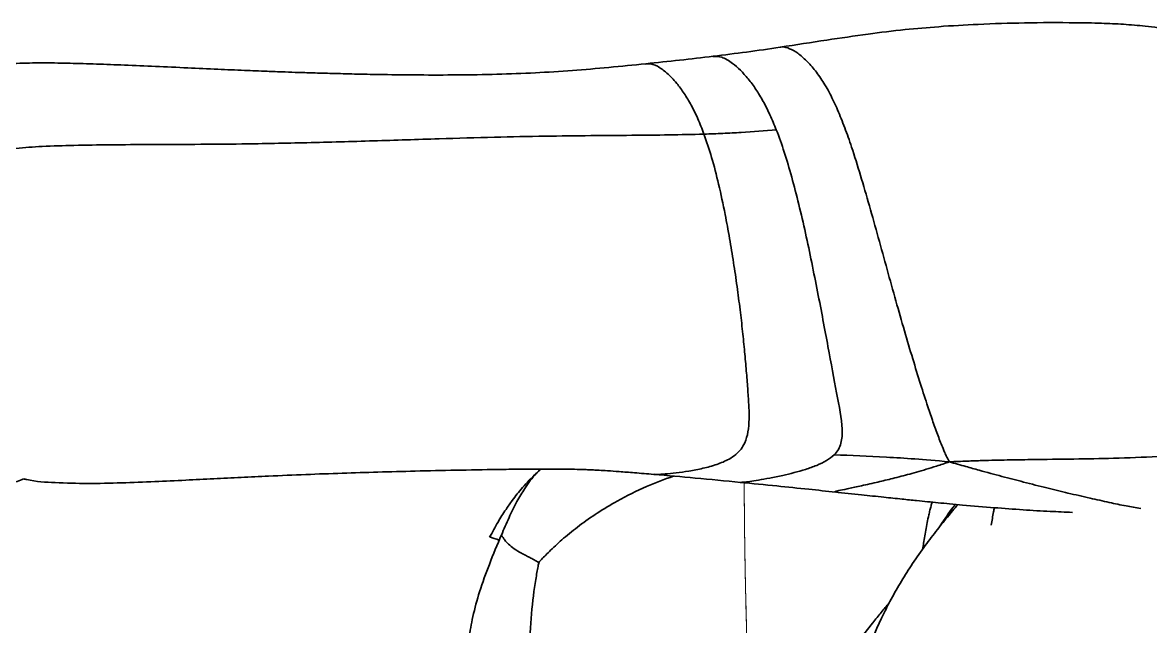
# Model space of a CAD drawing. Header units: millimetres. Extents: x 6622 to 532820, y 3370 to 359312.
# Drawn here: x 458690.5 to 458903.9, y 315774.8 to 315889.1 of the extents above; entities that cross this region are included whole.
import ezdxf

# ---------------------------------------------------------------- set-up
doc = ezdxf.new("R2010")
doc.units = ezdxf.units.MM

# ---------------------------------------------------------------- blocks, each defined once
blk = doc.blocks.new('A$C7F547E15')
at = {"color": 2, "linetype": 'Continuous', "lineweight": 35}
blk.add_line((481.31, 290.97), (481.31, 290.89), dxfattribs=at)
for points, knots in [([(387.9, 747.44), (387.07, 746.89), (385.43, 745.8), (383.48, 744.53), (382, 743.48), (380.94, 742.63), (380.06, 741.8), (379.25, 740.79), (378.63, 739.71), (378.17, 738.44), (377.93, 737.05), (377.82, 735.58), (377.98, 733.44), (378.57, 730.81), (379.36, 728.17), (380.21, 725.68), (380.98, 723.43), (381.84, 720.86), (382.81, 717.71), (383.71, 714.14), (384.41, 709.87), (384.56, 705.05), (384.43, 699.43), (384.29, 693.34), (384.2, 686.65), (384.19, 679.43), (384.15, 672), (384.04, 664.75), (383.87, 658.61), (383.67, 653.77), (383.51, 650.29), (383.34, 647.23), (383.15, 644.28), (382.93, 641.13), (382.65, 637.75), (382.22, 633.06), (381.55, 626.84), (380.52, 618.87), (379.24, 609.95), (377.74, 600.03), (376.1, 589.15), (374.52, 577.46), (373.27, 565.09), (372.49, 553.18), (372.08, 542.03), (371.96, 532), (372.06, 522.49), (372.35, 513.64), (372.86, 505.86), (373.53, 498.78), (374.32, 491.99), (375.24, 484.77), (376.23, 477.8), (377.24, 471.38), (378.21, 465.98), (379.17, 461.37), (380.17, 457.6), (380.9, 455.24), (381.37, 454.09), (381.43, 453.95)], [0, 0, 0, 0, 0.0130097, 0.0258036, 0.0363287, 0.044698, 0.052161, 0.0603896, 0.0694545, 0.0778521, 0.0816701, 0.0853944, 0.0926818, 0.1014756, 0.1112207, 0.1201363, 0.1273766, 0.1352497, 0.1471959, 0.1603322, 0.1721921, 0.1907135, 0.208906, 0.2276943, 0.2492949, 0.272988, 0.2972282, 0.3208481, 0.3428858, 0.3564269, 0.3675154, 0.3765506, 0.3860032, 0.3961945, 0.4071157, 0.4187501, 0.441873, 0.4676166, 0.4963805, 0.5289885, 0.5644589, 0.6024995, 0.6426966, 0.684188, 0.717216, 0.7496619, 0.7801489, 0.8077957, 0.8335214, 0.8537153, 0.8749029, 0.8981511, 0.9227488, 0.9420389, 0.9603039, 0.9756254, 0.9876472, 0.9985259, 1, 1, 1, 1]), ([(479.6, 306.83), (479.3, 309.76), (478.72, 315.55), (477.98, 324.26), (477.42, 333.08), (477.07, 342.14), (476.93, 351.32), (476.93, 360.31), (477.02, 368.19), (477.15, 374.82), (477.28, 380.17), (477.41, 384.81), (477.53, 388.72), (477.64, 391.87), (477.73, 394.35), (477.85, 397.56), (478.04, 402.08), (478.31, 408.33), (478.63, 415.34), (478.97, 422.72), (479.28, 429.93), (479.53, 436.68), (479.72, 442.91), (479.84, 448.89), (479.75, 454.98), (479.39, 461.16), (478.54, 465.22), (478.14, 467.18)], [0, 0, 0, 0, 0.054718, 0.108297, 0.16287, 0.219368, 0.277386, 0.334117, 0.386852, 0.424302, 0.457636, 0.486521, 0.510779, 0.530338, 0.545198, 0.557004, 0.590339, 0.62941, 0.673668, 0.721101, 0.767002, 0.808449, 0.847656, 0.884484, 0.922733, 0.96271, 1, 1, 1, 1]), ([(459.08, 459.94), (459.26, 458.58), (459.71, 455.2), (460.09, 449.22), (460.34, 441.75), (460.45, 433.17), (460.49, 423.63), (460.53, 413.25), (460.63, 400.94), (460.91, 386.87), (461.36, 371.33), (461.83, 356.54), (462.23, 343), (462.49, 331.05), (462.6, 320.23), (462.67, 310.46), (462.74, 301.53), (462.89, 295.84), (462.96, 293.1)], [0, 0, 0, 0, 0.026081, 0.064535, 0.109726, 0.16132, 0.218646, 0.280934, 0.347368, 0.439112, 0.533211, 0.625862, 0.70426, 0.775865, 0.840067, 0.898017, 0.950924, 1, 1, 1, 1]), ([(381.43, 453.95), (381.37, 453.71), (380.79, 451.28), (380.5, 446.21), (380.29, 438.75), (380.47, 430.88), (380.76, 423.15), (381.11, 415.88), (381.46, 409.08), (381.79, 402.55), (382.13, 395.29), (382.47, 387.31), (382.78, 378.7), (383.04, 370.1), (383.28, 361.16), (383.49, 351.69), (383.64, 343.44), (383.73, 336.83), (383.76, 332.23), (383.77, 328.28), (383.74, 325.01), (383.68, 322.89), (383.63, 321.51), (383.59, 320.4), (383.53, 319.23), (383.46, 317.8), (383.33, 315.71), (383.14, 312.92), (382.86, 309.26), (382.63, 306.51), (382.5, 304.98)], [0, 0, 0, 0, 0.00478, 0.049216, 0.09945, 0.152126, 0.204065, 0.252061, 0.295688, 0.338347, 0.381252, 0.439316, 0.49643, 0.551954, 0.61033, 0.673624, 0.739013, 0.773003, 0.803831, 0.829401, 0.851087, 0.870752, 0.880359, 0.890159, 0.900168, 0.911012, 0.925691, 0.944936, 0.969325, 1, 1, 1, 1]), ([(368.17, 340.99), (365.86, 341.97), (361.44, 343.84), (355.01, 346.16), (349.15, 347.78), (343.98, 348.67), (339.56, 349.03), (336.02, 349.06), (333.14, 348.91), (330.75, 348.67), (328.51, 348.33), (326.06, 347.83), (323.03, 346.99), (319.2, 345.57), (314.68, 343.42), (311.51, 341.71), (309.8, 340.8)], [0, 0, 0, 0, 0.121699, 0.233296, 0.331989, 0.416891, 0.487492, 0.547392, 0.589087, 0.628009, 0.664164, 0.699698, 0.750606, 0.818726, 0.902437, 1, 1, 1, 1]), ([(367.61, 343.78), (367.64, 343.76), (367.68, 343.72), (367.59, 343.35), (367.36, 342.72), (367.15, 342.13), (367.02, 341.7), (366.95, 341.49)], [0, 0, 0, 0, 0.244397, 0.548484, 0.701159, 0.853913, 1, 1, 1, 1]), ([(383.05, 332.4), (382.95, 332.52), (382.34, 333.22), (381.11, 334.43), (379.48, 335.93), (377.86, 337.27), (376.16, 338.58), (373.96, 340.12), (371.09, 341.94), (368.83, 343.14), (367.62, 343.79)], [0, 0, 0, 0, 0.023707, 0.144704, 0.268096, 0.368707, 0.47116, 0.602553, 0.78616, 1, 1, 1, 1]), ([(368.14, 340.98), (368.15, 340.99), (368.21, 341.04), (367.74, 340.78), (366.98, 340.23), (366.04, 339.43), (364.88, 338.04), (364.02, 336.58), (363.36, 335.32), (362.84, 334.32), (362.31, 333.27), (361.89, 332.53), (361.69, 332.15)], [0, 0, 0, 0, 0.016593, 0.26235, 0.385299, 0.50817, 0.631035, 0.754019, 0.81548, 0.877203, 0.937767, 1, 1, 1, 1]), ([(383.76, 331.69), (383.43, 332.03), (382.05, 333.46), (379.45, 335.36), (375.92, 337.48), (372.2, 339.27), (369.53, 340.41), (368.15, 341)], [0, 0, 0, 0, 0.077652, 0.325671, 0.524399, 0.753816, 1, 1, 1, 1]), ([(314.6, 331.78), (314.78, 331.81), (315.47, 331.94), (317.31, 332.28), (321.35, 332.97), (328.58, 333.95), (338.01, 334.43), (347.44, 334.18), (354.67, 333.37), (358.83, 332.69), (360.76, 332.34), (361.49, 332.19), (361.69, 332.15)], [0, 0, 0, 0, 0.25, 0.5, 1, 2, 3, 4, 5, 5.5, 5.75, 6, 6, 6, 6]), ([(361.69, 332.15), (361.92, 331.94), (362.5, 331.4), (363.45, 330.48), (365.14, 328.78), (367.53, 326.18), (370.5, 322.5), (373.46, 318.27), (376.62, 312.99), (379.65, 306.99), (381.3, 302.47), (382.08, 300.33)], [0, 0, 0, 0, 0.0258992, 0.0629803, 0.1057868, 0.2162257, 0.3408274, 0.4759222, 0.6191802, 0.8198069, 1, 1, 1, 1]), ([(479.5, 306.82), (479.55, 306.6), (479.74, 305.79), (479.12, 304.16), (477.58, 301.92), (475.32, 299.75), (472.69, 297.81), (469.89, 296.13), (466.7, 294.55), (464.2, 293.58), (462.96, 293.1)], [0, 0, 0, 0, 0.061954, 0.229137, 0.395111, 0.557061, 0.674163, 0.786295, 0.8941, 1, 1, 1, 1]), ([(481.37, 290.9), (481.05, 293.56), (480.43, 298.86), (479.88, 304.18), (479.6, 306.83)], [0, 0, 0, 0, 0.500525, 1, 1, 1, 1]), ([(382.5, 304.95), (382.21, 301.7), (381.61, 294.87), (380.95, 288.04), (380.61, 284.48)], [0, 0, 0, 0, 0.477308, 1, 1, 1, 1]), ([(462.96, 293.1), (461.17, 292.49), (457.5, 291.23), (451.04, 289.57), (444.59, 288.19), (438.36, 287.05), (432.66, 286.11), (427.02, 285.28), (421.56, 284.56), (416.38, 283.97), (411.53, 283.48), (407.03, 283.08), (402.87, 282.76), (399.04, 282.49), (395.54, 282.37), (392.4, 282.62), (390.07, 283.32), (388.37, 284.35), (387.1, 285.6), (385.84, 287.52), (384.75, 290.15), (383.87, 293.38), (383.25, 296.66), (382.84, 299.72), (382.58, 302.27), (382.45, 304.06), (382.5, 304.68), (382.52, 304.9)], [0, 0, 0, 0, 0.05235, 0.106944, 0.164359, 0.207997, 0.250941, 0.292214, 0.331043, 0.367467, 0.401907, 0.434617, 0.465674, 0.49504, 0.523134, 0.551225, 0.58144, 0.604139, 0.629867, 0.659129, 0.708607, 0.762626, 0.818504, 0.873481, 0.925142, 0.973157, 1, 1, 1, 1]), ([(462.96, 293.1), (463.01, 291.59), (463.13, 288.63), (463.43, 282.86), (463.72, 278.71), (463.94, 275.99)], [0, 0, 0, 0, 0.25, 0.5, 1, 1, 1, 1]), ([(481.31, 290.89), (481.32, 290.25), (481.34, 288.88), (480, 286.64), (478.16, 284.51), (476.11, 282.65), (473.66, 280.84), (470.81, 279.12), (467.61, 277.49), (465.16, 276.49), (463.94, 275.99)], [0, 0, 0, 0, 0.157604, 0.337531, 0.456798, 0.573734, 0.686836, 0.794864, 0.8986, 1, 1, 1, 1]), ([(483.5, 275.09), (483.12, 277.74), (482.35, 283.01), (481.69, 288.29), (481.36, 290.93)], [0, 0, 0, 0, 0.501239, 1, 1, 1, 1]), ([(352.11, 249.29), (351.36, 249.92), (349.8, 251.23), (346.75, 253.7), (343.98, 255.85), (341.38, 257.78), (339.44, 259.19), (336.83, 261.03), (333.62, 263.2), (329.81, 265.67), (325.38, 268.39), (320.16, 271.37), (314.12, 274.54), (308.12, 277.34), (302.35, 279.72), (297.05, 281.7), (291.54, 283.6), (285.98, 285.41), (280.63, 287.08), (277.17, 288.19), (275.53, 288.71)], [0, 0, 0, 0, 0.033719, 0.070437, 0.135929, 0.154743, 0.18214, 0.21859, 0.264921, 0.315568, 0.375291, 0.444367, 0.522876, 0.610655, 0.672922, 0.738335, 0.805891, 0.874298, 0.940762, 1, 1, 1, 1]), ([(380.61, 284.51), (380.32, 281.62), (379.79, 276.19), (379.01, 268.64), (378.53, 264.08), (378.32, 261.98)], [0, 0, 0, 0, 0.3804896, 0.7140282, 1, 1, 1, 1]), ([(380.61, 284.46), (380.61, 284.48), (380.61, 284.5), (380.61, 284.5), (380.61, 284.5)], [0, 0, 0, 0, 0.645326, 1, 1, 1, 1]), ([(387.11, 262.33), (386.64, 262.91), (385.62, 264.18), (384.57, 266.51), (383.64, 269.1), (382.88, 271.8), (382.19, 274.67), (381.61, 277.54), (381.14, 280.2), (380.81, 282.29), (380.62, 283.8), (380.61, 284.25), (380.61, 284.46)], [0, 0, 0, 0, 0.076948, 0.165376, 0.261823, 0.362527, 0.464278, 0.588664, 0.705201, 0.81245, 0.911515, 1, 1, 1, 1]), ([(385.46, 235.05), (385.83, 235.26), (386.49, 235.63), (387.55, 236.13), (389.16, 236.8), (391.51, 237.71), (394.86, 238.94), (398.99, 240.34), (404, 241.95), (409.98, 243.79), (416.58, 245.74), (423.66, 247.77), (431.08, 249.83), (438.61, 251.9), (446.06, 253.98), (453.22, 256.06), (459.4, 257.99), (464.55, 259.8), (468.79, 261.5), (472.6, 263.3), (475.91, 265.24), (478.69, 267.3), (480.9, 269.39), (482.53, 271.43), (483.41, 273.31), (483.7, 274.53), (483.49, 275.05), (483.47, 275.09)], [0, 0, 0, 0, 0.016584, 0.029682, 0.040575, 0.069629, 0.097207, 0.124684, 0.163966, 0.207474, 0.25453, 0.304698, 0.357978, 0.413942, 0.471392, 0.528888, 0.585196, 0.626913, 0.668829, 0.711708, 0.756461, 0.80343, 0.851811, 0.900632, 0.948929, 0.995834, 1, 1, 1, 1]), ([(463.94, 275.99), (460.63, 274.69), (453.19, 272.29), (439.64, 269.03), (425.47, 266.16), (412.45, 263.72), (401.33, 261.68), (394.26, 260.26), (389.76, 260.5), (387.92, 261.5), (387.11, 262.33)], [0, 0, 0, 0, 1, 2, 3, 4, 5, 6, 6.5, 7, 7, 7, 7]), ([(472.14, 145.38), (473.02, 146.7), (474.62, 149.08), (476.58, 152.39), (477.98, 154.92), (478.97, 156.81), (479.73, 158.34), (480.44, 159.82), (481.15, 161.36), (481.93, 163.14), (482.8, 165.27), (483.78, 167.86), (484.77, 170.77), (485.66, 173.78), (486.41, 176.64), (486.95, 179.03), (487.38, 181.15), (487.76, 183.31), (488.15, 185.87), (488.59, 189.45), (488.96, 193.93), (489.21, 199.42), (489.35, 207.22), (489.32, 216.93), (488.99, 227.72), (488.44, 237.15), (487.68, 245.82), (486.61, 254.66), (485.14, 264.47), (484.08, 271.37), (483.51, 275.02)], [0, 0, 0, 0, 0.036075, 0.065313, 0.087292, 0.101905, 0.11406, 0.126682, 0.139766, 0.153305, 0.171991, 0.193292, 0.217188, 0.243042, 0.26539, 0.285041, 0.299039, 0.314501, 0.33407, 0.356904, 0.394747, 0.43376, 0.479357, 0.568852, 0.650552, 0.719804, 0.779041, 0.844443, 0.91786, 1, 1, 1, 1]), ([(375.35, 233.01), (375.34, 233.02), (374.38, 233.88), (372.28, 235.64), (368.92, 238.36), (365.08, 241.24), (360.99, 244.08), (356.75, 246.74), (352.73, 249.01), (349.06, 250.87), (345.75, 252.4), (342.49, 253.79), (338.97, 255.17), (334.97, 256.59), (330.34, 258.06), (324.97, 259.55), (319.4, 260.87), (313.77, 262.03), (308.22, 263.03), (302.37, 263.89), (296.53, 264.57), (291.14, 265.02), (286.51, 265.27), (282.65, 265.39), (279.45, 265.42), (276.87, 265.4), (274.91, 265.37), (273.37, 265.33), (271.82, 265.28), (269.81, 265.21), (267.11, 265.09), (263.28, 264.89), (258.21, 264.62), (254.1, 264.38), (251.79, 264.33), (251.62, 264.33)], [0, 0, 0, 0, 0.000281, 0.030753, 0.065011, 0.10293, 0.14404, 0.182311, 0.220639, 0.251938, 0.277883, 0.304471, 0.332844, 0.363945, 0.400694, 0.442861, 0.489989, 0.530089, 0.572563, 0.617238, 0.663509, 0.705254, 0.73924, 0.76814, 0.792173, 0.811494, 0.826212, 0.836461, 0.846136, 0.861244, 0.881716, 0.907152, 0.947885, 0.99629, 1, 1, 1, 1]), ([(378.33, 262.14), (378.1, 260.05), (377.7, 256.19), (377.13, 250.89), (376.68, 246.54), (376.32, 243.09), (376.04, 240.26), (375.78, 237.66), (375.52, 234.89), (375.11, 230.46), (374.62, 224.67), (374.11, 217.76), (373.73, 211.56), (373.59, 207.73), (373.52, 205.99)], [0, 0, 0, 0, 0.1123832, 0.2068858, 0.2841452, 0.3451497, 0.3909847, 0.4350284, 0.4833035, 0.5376199, 0.6706669, 0.7912492, 0.9048779, 1, 1, 1, 1]), ([(378.32, 261.93), (378.33, 262.05), (378.34, 262.34), (378.44, 262.06), (378.67, 261.15), (379.07, 259.27), (379.71, 256.26), (380.37, 253.25), (380.98, 250.69), (381.42, 248.89), (381.9, 246.98), (382.43, 244.97), (383.02, 242.84), (383.69, 240.56), (384.46, 238.01), (385.11, 236.09), (385.46, 235.05)], [0, 0, 0, 0, 0.049431, 0.11868, 0.192403, 0.299666, 0.419202, 0.551568, 0.603765, 0.656942, 0.710841, 0.76531, 0.820373, 0.876162, 0.933719, 1, 1, 1, 1]), ([(387.11, 262.33), (386.99, 258.35), (386.73, 252.23), (386.17, 243.35), (385.78, 238.35), (385.46, 235.05)], [0, 0, 0, 0, 0.5, 0.75, 1, 1, 1, 1]), ([(375.93, 239.17), (375.63, 239.26), (374.9, 239.45), (373.92, 239.7), (372.53, 240.02), (370.92, 240.36), (369.14, 240.69), (367.39, 240.97), (366.03, 241.18), (365.18, 241.3), (364.87, 241.34)], [0, 0, 0, 0, 0.038539, 0.091737, 0.153629, 0.287829, 0.453169, 0.649896, 0.875452, 1, 1, 1, 1]), ([(375.41, 233.68), (375.2, 233.84), (373.6, 235.04), (371.83, 236.28), (370.2, 237.31), (370.12, 237.36)], [0, 0, 0, 0, 0.125174, 0.95881, 1, 1, 1, 1]), ([(385.46, 235.05), (385.09, 233.76), (384.41, 231.4), (383.51, 228.15), (382.74, 225.32), (382.03, 222.66), (381.35, 220.07), (380.42, 216.5), (379.32, 212.14), (378.05, 206.91), (376.91, 202.01), (375.89, 197.43), (375.04, 193.45), (374.63, 190.97), (374.44, 189.82)], [0, 0, 0, 0, 0.080594, 0.146947, 0.205588, 0.262367, 0.318611, 0.373697, 0.496176, 0.607615, 0.726119, 0.83009, 0.921651, 1, 1, 1, 1]), ([(391.54, 150.37), (391.02, 152.81), (389.89, 158.1), (388.5, 166.72), (387.4, 176.13), (386.66, 186.01), (386.28, 195.89), (386.12, 205.89), (386.03, 213.34), (385.95, 218.6), (385.9, 221.42), (385.84, 224.33), (385.75, 227.48), (385.63, 231.09), (385.52, 233.65), (385.46, 235.05)], [0, 0, 0, 0, 0.093598, 0.202502, 0.312627, 0.42695, 0.547387, 0.655638, 0.773755, 0.806211, 0.838966, 0.872201, 0.90814, 0.949742, 1, 1, 1, 1]), ([(374.61, 224.44), (374.3, 224.5), (372.92, 224.77), (371.54, 224.99), (370.47, 225.16)], [0, 0, 0, 0, 0.225977, 1, 1, 1, 1])]:
    blk.add_open_spline(points, degree=3, knots=knots, dxfattribs=at)
at = {"color": 2, "linetype": 'Continuous', "lineweight": 18}
for points, knots in [([(380.52, 283.63), (379.5, 283.61), (375.32, 283.55), (364.74, 283.48), (348.79, 283.13), (334.42, 282.71), (323.25, 282.59), (315.29, 282.58), (307.72, 282.6), (303.38, 282.59), (302.19, 282.59)], [0, 0, 0, 0, 0.039282, 0.161171, 0.405009, 0.648857, 0.709795, 0.831808, 0.953781, 1, 1, 1, 1]), ([(302.19, 282.59), (303.72, 282.59), (307.06, 282.6), (312.44, 282.59), (318.4, 282.58), (324.74, 282.61), (331.25, 282.68), (337.8, 282.82), (344.72, 282.99), (351.99, 283.19), (359.62, 283.37), (367.12, 283.48), (374.09, 283.55), (378.52, 283.6), (380.52, 283.62)], [0, 0, 0, 0, 0.059516, 0.129267, 0.206439, 0.288188, 0.371676, 0.455154, 0.538545, 0.635807, 0.733121, 0.829921, 0.923018, 1, 1, 1, 1])]:
    blk.add_open_spline(points, degree=3, knots=knots, dxfattribs=at)

msp = doc.modelspace()

# ---------------------------------------------------------------- block references
at = {"color": 3, "xscale": 0.8, "yscale": 0.8, "zscale": 0.8, "rotation": 90}
msp.add_blockref('A$C7F547E15', (459053.894, 315497.593), dxfattribs=at)

doc.saveas('drawing.dxf')
